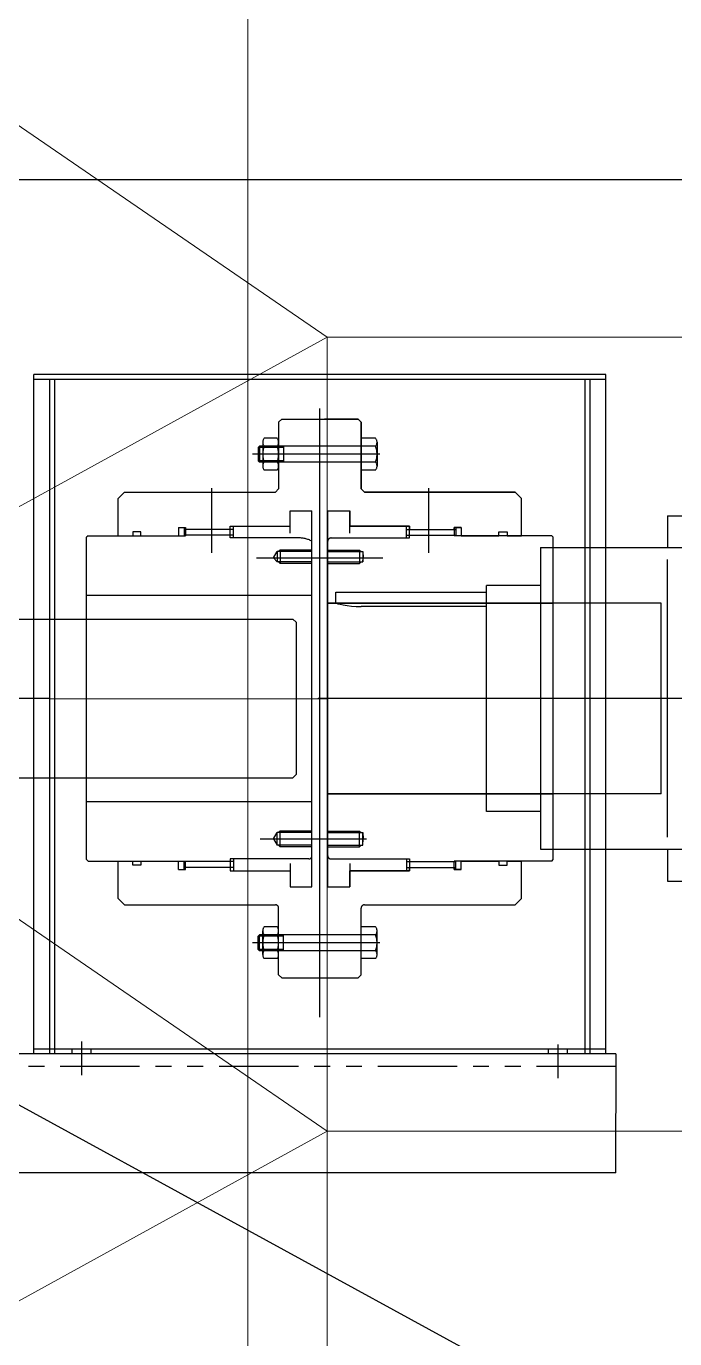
# Model space of a CAD drawing. Header units: inches. Extents: x 0 to 157513, y -28488 to 35640.
# Drawn here: x 22395 to 22804, y 19263 to 20090 of the extents above; entities that cross this region are included whole.
import ezdxf

# ---------------------------------------------------------------- set-up
doc = ezdxf.new("R2010")
doc.units = ezdxf.units.IN
doc.header["$LTSCALE"] = 400
doc.header["$MEASUREMENT"] = 0
for name, pattern in [('CENTER', [2, 1.25, -0.25, 0.25, -0.25]), ('CENTER2', [28.575, 19.05, -3.175, 3.175, -3.175]), ('PHANTOM', [2.5, 1.25, -0.25, 0.25, -0.25, 0.25, -0.25])]:
    doc.linetypes.add(name, pattern=pattern)
doc.layers.add('BF', color=8, linetype='PHANTOM')
doc.layers.add('DIM', color=1, linetype='Continuous')
doc.layers.add('R-CENTER', color=1, linetype='CENTER2', lineweight=5)

# ---------------------------------------------------------------- blocks, each defined once
blk = doc.blocks.new('611bf4strgesv')
at = {"layer": 'BF', "linetype": 'CENTER', "lineweight": 9, "ltscale": 10}
for p, q in [((-11860.58, 30602.62, 405.39), (-9260.58, 28817.62, 405.39)), ((-11860.55, 30102.59, 405.39), (-9260.58, 28317.59, 405.39)), ((-9260.58, 28817.62, 405.39), (-11860.58, 27387.62, 405.39)), ((-8310.57, 28817.62, 405.39), (-9260.6, 28817.62, 405.39)), ((-9260.58, 27817.62, 405.39), (-9260.58, 28817.62, 405.39)), ((-9260.58, 28317.59, 405.39), (-11860.55, 26887.59, 405.39)), ((-8310.57, 28317.59, 405.39), (-9260.6, 28317.59, 405.39))]:
    blk.add_line(p, q, dxfattribs=at)
at = {"layer": 'BF', "ltscale": 10}
blk.add_line((-11710.19, 29567.62, 401.28), (-8510.19, 27817.62, 401.28), dxfattribs=at)
at = {"layer": 'BF'}
for p, q in [((-9445.28, 28366.35, 7306.83), (-9445.28, 28794.28, 7306.83)), ((-9084.98, 28794.28, 7306.83), (-9445.28, 28794.28, 7306.83)), ((-9435.28, 28366.35, 7306.83), (-9435.28, 28791.13, 7306.83)), ((-9432.13, 28366.35, 7306.83), (-9432.13, 28791.13, 7306.83)), ((-9084.98, 28366.35, 7306.83), (-9084.98, 28794.28, 7306.83)), ((-9459.08, 28640.13, 7306.83), (-9282.13, 28640.13, 7306.83)), ((-9282.13, 28640.13, 7306.83), (-9280.13, 28638.13, 7306.83)), ((-9280.13, 28638.13, 7306.83), (-9280.13, 28542.13, 7306.83)), ((-9435.5, 28590.13, 7306.83), (-9260.13, 28589.88, 7306.83)), ((-9459.08, 28540.13, 7306.83), (-9282.13, 28540.13, 7306.83)), ((-9280.13, 28542.13, 7306.83), (-9282.13, 28540.13, 7306.83)), ((-9415.13, 28352.75, 7306.83), (-9415.13, 28374.09, 7306.83)), ((-9078.66, 28366.35, 7167.3), (-9592.23, 28366.35, 7306.83)), ((-9445.28, 28369.5, 7306.83), (-9084.98, 28369.5, 7306.83)), ((-9421.13, 28366.35, 7306.83), (-9421.13, 28369.5, 7306.83)), ((-9409.13, 28366.35, 7306.83), (-9409.13, 28369.5, 7306.83)), ((-9115.13, 28350.9, 7306.83), (-9115.13, 28372.24, 7306.83)), ((-9078.67, 28366.35, 7168.37), (-9078.99, 28291.35, 7167.41)), ((-9078.66, 28291.35, 7167.3), (-9592.23, 28291.35, 7306.83))]:
    blk.add_line(p, q, dxfattribs=at)
at = {"layer": 'BF', "ltscale": 12}
for p, q in [((-9084.98, 28791.13, 7306.83), (-9445.28, 28791.13, 7306.83)), ((-9098.13, 28366.35, 7306.83), (-9098.13, 28791.13, 7306.83)), ((-9094.98, 28366.35, 7306.83), (-9094.98, 28791.13, 7306.83)), ((-9121.13, 28366.35, 7306.83), (-9121.13, 28369.5, 7306.83)), ((-9109.13, 28366.35, 7306.83), (-9109.13, 28369.5, 7306.83))]:
    blk.add_line(p, q, dxfattribs=at)
at = {"layer": 'BF', "linetype": 'CENTER'}
for p, q in [((-9265.13, 28389.37, 7306.83), (-9265.13, 28772.7, 7306.83)), ((-9305.11, 28678.63, 7306.83), (-9225.46, 28678.63, 7306.83)), ((-9435.5, 28590.13, 7306.83), (-9683.28, 28590.13, 7306.83)), ((-9266.48, 28590.13, 7306.83), (-9263.78, 28590.13, 7306.83)), ((-9302.76, 28501.63, 7306.83), (-9235.79, 28501.63, 7306.83))]:
    blk.add_line(p, q, dxfattribs=at)
at = {"layer": 'BF', "linetype": 'PHANTOM'}
for p, q in [((-9289.13, 28766.13, 7306.83), (-9291.13, 28764.13, 7306.83)), ((-9291.13, 28764.13, 7306.83), (-9291.13, 28722.13, 7306.83)), ((-9289.13, 28766.13, 7306.83), (-9241.13, 28766.13, 7306.83)), ((-9241.13, 28766.13, 7306.83), (-9262.13, 28766.13, 7306.83)), ((-9239.13, 28764.13, 7306.83), (-9241.13, 28766.13, 7306.83)), ((-9241.13, 28766.13, 7306.83), (-9239.13, 28764.13, 7306.83)), ((-9239.13, 28722.13, 7306.83), (-9239.13, 28764.13, 7306.83)), ((-9239.13, 28764.13, 7306.83), (-9239.13, 28722.13, 7306.83)), ((-9292.05, 28754.01, 7306.83), (-9300.21, 28754.01, 7306.83)), ((-9230.05, 28754.01, 7306.83), (-9239.13, 28754.01, 7306.83)), ((-9239.13, 28754.01, 7306.83), (-9239.13, 28734.01, 7306.83)), ((-9303.17, 28749.01, 7306.83), (-9303.93, 28748.24, 7306.83)), ((-9303.93, 28748.24, 7306.83), (-9303.93, 28739.77, 7306.83)), ((-9288.1, 28748.24, 7306.83), (-9303.93, 28748.24, 7306.83)), ((-9239.13, 28749.01, 7306.83), (-9303.17, 28749.01, 7306.83)), ((-9303.17, 28749.01, 7306.83), (-9303.17, 28739.01, 7306.83)), ((-9301.13, 28751.51, 7306.83), (-9301.13, 28736.51, 7306.83)), ((-9292.05, 28749.01, 7306.83), (-9300.21, 28749.01, 7306.83)), ((-9291.13, 28751.51, 7306.83), (-9291.13, 28736.51, 7306.83)), ((-9288.1, 28749.01, 7306.83), (-9288.1, 28739.01, 7306.83)), ((-9230.05, 28749.01, 7306.83), (-9239.13, 28749.01, 7306.83)), ((-9229.13, 28751.51, 7306.83), (-9229.13, 28736.51, 7306.83)), ((-9303.93, 28739.77, 7306.83), (-9303.17, 28739.01, 7306.83)), ((-9288.1, 28739.77, 7306.83), (-9303.93, 28739.77, 7306.83)), ((-9239.13, 28739.01, 7306.83), (-9303.17, 28739.01, 7306.83)), ((-9292.05, 28739.01, 7306.83), (-9300.21, 28739.01, 7306.83)), ((-9230.05, 28739.01, 7306.83), (-9239.13, 28739.01, 7306.83)), ((-9292.05, 28734.01, 7306.83), (-9300.21, 28734.01, 7306.83)), ((-9230.05, 28734.01, 7306.83), (-9239.13, 28734.01, 7306.83)), ((-9333.48, 28722.55, 7306.83), (-9333.48, 28681.77, 7306.83)), ((-9291.13, 28722.13, 7306.83), (-9293.13, 28720.13, 7306.83)), ((-9237.13, 28720.13, 7306.83), (-9239.13, 28722.13, 7306.83)), ((-9239.13, 28722.13, 7306.83), (-9237.13, 28720.13, 7306.83)), ((-9196.78, 28722.55, 7306.83), (-9196.78, 28681.77, 7306.83)), ((-9388.13, 28720.13, 7306.83), (-9392.13, 28716.13, 7306.83)), ((-9392.13, 28692.63, 7306.83), (-9392.13, 28716.13, 7306.83)), ((-9388.13, 28720.13, 7306.83), (-9293.13, 28720.13, 7306.83)), ((-9142.13, 28720.13, 7306.83), (-9237.13, 28720.13, 7306.83)), ((-9237.13, 28720.13, 7306.83), (-9142.13, 28720.13, 7306.83)), ((-9142.13, 28720.13, 7306.83), (-9138.13, 28716.13, 7306.83)), ((-9138.13, 28716.13, 7306.83), (-9142.13, 28720.13, 7306.83)), ((-9138.13, 28692.63, 7306.83), (-9138.13, 28716.13, 7306.83)), ((-9138.13, 28692.63, 7306.83), (-9138.13, 28716.13, 7306.83)), ((-9283.95, 28708.23, 7306.83), (-9270.13, 28708.23, 7306.83)), ((-9283.95, 28694.16, 7306.83), (-9283.95, 28708.23, 7306.83)), ((-9270.13, 28471.53, 7306.83), (-9270.13, 28708.23, 7306.83)), ((-9260.13, 28708.23, 7306.83), (-9246.31, 28708.23, 7306.83)), ((-9260.13, 28708.23, 7306.83), (-9246.31, 28708.23, 7306.83)), ((-9260.13, 28471.53, 7306.83), (-9260.13, 28708.23, 7306.83)), ((-9260.13, 28708.23, 7306.83), (-9260.13, 28708.23, 7306.83)), ((-9246.31, 28694.16, 7306.83), (-9246.31, 28708.23, 7306.83)), ((-9246.31, 28708.23, 7306.83), (-9246.31, 28698.69, 7306.83)), ((-9354.14, 28697.78, 7306.83), (-9349.69, 28697.78, 7306.83)), ((-9354.14, 28697.78, 7306.83), (-9354.14, 28692.63, 7306.83)), ((-9350.69, 28697.78, 7306.83), (-9350.69, 28692.63, 7306.83)), ((-9319.64, 28696.6, 7306.83), (-9350.69, 28696.6, 7306.83)), ((-9349.69, 28697.78, 7306.83), (-9349.69, 28692.63, 7306.83)), ((-9321.6, 28698.69, 7306.83), (-9283.95, 28698.69, 7306.83)), ((-9321.6, 28691.23, 7306.83), (-9321.6, 28698.69, 7306.83)), ((-9319.64, 28691.23, 7306.83), (-9319.64, 28698.69, 7306.83)), ((-9208.66, 28698.69, 7306.83), (-9246.31, 28698.69, 7306.83)), ((-9246.31, 28698.69, 7306.83), (-9208.66, 28698.69, 7306.83)), ((-9210.62, 28691.23, 7306.83), (-9210.62, 28698.69, 7306.83)), ((-9210.62, 28696.6, 7306.83), (-9179.56, 28696.6, 7306.83)), ((-9208.66, 28691.23, 7306.83), (-9208.66, 28698.69, 7306.83)), ((-9208.66, 28698.69, 7306.83), (-9208.66, 28696.6, 7306.83)), ((-9208.66, 28696.6, 7306.83), (-9180.56, 28696.6, 7306.83)), ((-9176.12, 28697.78, 7306.83), (-9180.56, 28697.78, 7306.83)), ((-9180.56, 28697.78, 7306.83), (-9180.56, 28692.63, 7306.83)), ((-9180.56, 28696.6, 7306.83), (-9180.56, 28697.78, 7306.83)), ((-9180.56, 28697.78, 7306.83), (-9176.12, 28697.78, 7306.83)), ((-9179.56, 28697.78, 7306.83), (-9179.56, 28692.63, 7306.83)), ((-9176.12, 28697.78, 7306.83), (-9176.12, 28692.63, 7306.83)), ((-9176.12, 28697.78, 7306.83), (-9176.12, 28692.63, 7306.83)), ((-9411.13, 28692.63, 7306.83), (-9412.13, 28691.63, 7306.83)), ((-9412.13, 28488.63, 7306.83), (-9412.13, 28691.63, 7306.83)), ((-9411.13, 28692.63, 7306.83), (-9349.69, 28692.63, 7306.83)), ((-9377.92, 28695.13, 7306.83), (-9383.04, 28695.13, 7306.83)), ((-9383.04, 28695.13, 7306.83), (-9383.04, 28692.63, 7306.83)), ((-9377.92, 28692.63, 7306.83), (-9377.92, 28695.13, 7306.83)), ((-9319.64, 28692.9, 7306.83), (-9350.69, 28692.9, 7306.83)), ((-9279.13, 28691.23, 7306.83), (-9321.6, 28691.23, 7306.83)), ((-9258.13, 28691.23, 7306.83), (-9208.66, 28691.23, 7306.83)), ((-9210.62, 28692.9, 7306.83), (-9179.56, 28692.9, 7306.83)), ((-9119.13, 28692.63, 7306.83), (-9180.56, 28692.63, 7306.83)), ((-9176.12, 28692.63, 7306.83), (-9152.34, 28692.63, 7306.83)), ((-9152.34, 28695.13, 7306.83), (-9147.21, 28695.13, 7306.83)), ((-9152.34, 28692.63, 7306.83), (-9152.34, 28695.13, 7306.83)), ((-9152.34, 28692.63, 7306.83), (-9152.34, 28695.13, 7306.83)), ((-9152.34, 28695.13, 7306.83), (-9147.21, 28695.13, 7306.83)), ((-9147.21, 28695.13, 7306.83), (-9147.21, 28692.63, 7306.83)), ((-9147.21, 28695.13, 7306.83), (-9147.21, 28692.63, 7306.83)), ((-9147.21, 28692.63, 7306.83), (-9138.13, 28692.63, 7306.83)), ((-9119.13, 28692.63, 7306.83), (-9118.13, 28691.63, 7306.83)), ((-9118.13, 28488.63, 7306.83), (-9118.13, 28691.63, 7306.83)), ((-9294.44, 28678.63, 7306.83), (-9292.13, 28682.63, 7306.83)), ((-9270.13, 28682.63, 7306.83), (-9292.13, 28682.63, 7306.83)), ((-9292.13, 28682.63, 7306.83), (-9292.13, 28676.13, 7306.83)), ((-9290.13, 28683.63, 7306.83), (-9291.13, 28682.63, 7306.83)), ((-9270.13, 28683.63, 7306.83), (-9290.13, 28683.63, 7306.83)), ((-9290.13, 28683.63, 7306.83), (-9290.13, 28675.13, 7306.83)), ((-9260.13, 28683.63, 7306.83), (-9240.13, 28683.63, 7306.83)), ((-9260.13, 28682.63, 7306.83), (-9238.13, 28682.63, 7306.83)), ((-9240.13, 28683.63, 7306.83), (-9239.13, 28682.63, 7306.83)), ((-9240.13, 28683.63, 7306.83), (-9240.13, 28675.13, 7306.83)), ((-9238.13, 28682.63, 7306.83), (-9237.82, 28678.63, 7306.83)), ((-9238.13, 28682.63, 7306.83), (-9238.13, 28676.13, 7306.83)), ((-9294.44, 28678.63, 7306.83), (-9292.13, 28676.13, 7306.83)), ((-9270.13, 28676.13, 7306.83), (-9292.13, 28676.13, 7306.83)), ((-9290.13, 28675.13, 7306.83), (-9291.13, 28676.13, 7306.83)), ((-9270.13, 28675.13, 7306.83), (-9290.13, 28675.13, 7306.83)), ((-9262.79, 28678.63, 7306.83), (-9235.79, 28678.63, 7306.83)), ((-9260.13, 28676.13, 7306.83), (-9238.13, 28676.13, 7306.83)), ((-9260.13, 28675.13, 7306.83), (-9240.13, 28675.13, 7306.83)), ((-9240.13, 28675.13, 7306.83), (-9239.13, 28676.13, 7306.83)), ((-9238.13, 28676.13, 7306.83), (-9237.82, 28678.63, 7306.83)), ((-9412.13, 28655.13, 7306.83), (-9270.13, 28655.13, 7306.83)), ((-9260.13, 28650.13, 7306.83), (-9118.13, 28650.13, 7306.83)), ((-9412.13, 28525.13, 7306.83), (-9270.13, 28525.13, 7306.83)), ((-9260.13, 28530.13, 7306.83), (-9118.13, 28530.13, 7306.83)), ((-9290.13, 28506.63, 7306.83), (-9291.13, 28505.63, 7306.83)), ((-9270.13, 28506.63, 7306.83), (-9290.13, 28506.63, 7306.83)), ((-9290.13, 28496.63, 7306.83), (-9290.13, 28506.63, 7306.83)), ((-9260.13, 28506.63, 7306.83), (-9240.13, 28506.63, 7306.83)), ((-9240.13, 28496.63, 7306.83), (-9240.13, 28506.63, 7306.83)), ((-9240.13, 28506.63, 7306.83), (-9239.13, 28505.63, 7306.83)), ((-9294.44, 28501.63, 7306.83), (-9292.13, 28505.63, 7306.83)), ((-9294.44, 28501.63, 7306.83), (-9292.13, 28497.63, 7306.83)), ((-9270.13, 28505.63, 7306.83), (-9292.13, 28505.63, 7306.83)), ((-9292.13, 28497.63, 7306.83), (-9292.13, 28505.63, 7306.83)), ((-9270.13, 28497.63, 7306.83), (-9292.13, 28497.63, 7306.83)), ((-9290.13, 28496.63, 7306.83), (-9291.13, 28497.63, 7306.83)), ((-9260.13, 28505.63, 7306.83), (-9238.13, 28505.63, 7306.83)), ((-9260.13, 28497.63, 7306.83), (-9238.13, 28497.63, 7306.83)), ((-9240.13, 28496.63, 7306.83), (-9239.13, 28497.63, 7306.83)), ((-9238.13, 28505.63, 7306.83), (-9237.82, 28501.63, 7306.83)), ((-9238.13, 28497.63, 7306.83), (-9238.13, 28505.63, 7306.83)), ((-9238.13, 28497.63, 7306.83), (-9237.82, 28501.63, 7306.83)), ((-9270.13, 28496.63, 7306.83), (-9290.13, 28496.63, 7306.83)), ((-9260.13, 28496.63, 7306.83), (-9240.13, 28496.63, 7306.83)), ((-9411.13, 28487.63, 7306.83), (-9412.13, 28488.63, 7306.83)), ((-9411.13, 28487.63, 7306.83), (-9349.69, 28487.63, 7306.83)), ((-9392.13, 28464.13, 7306.83), (-9392.13, 28487.63, 7306.83)), ((-9383.04, 28485.13, 7306.83), (-9383.04, 28487.63, 7306.83)), ((-9377.92, 28485.13, 7306.83), (-9383.04, 28485.13, 7306.83)), ((-9377.92, 28487.63, 7306.83), (-9377.92, 28485.13, 7306.83)), ((-9354.14, 28482.49, 7306.83), (-9354.14, 28487.63, 7306.83)), ((-9354.14, 28482.49, 7306.83), (-9349.69, 28482.49, 7306.83)), ((-9350.69, 28482.49, 7306.83), (-9350.69, 28487.63, 7306.83)), ((-9319.64, 28487.37, 7306.83), (-9350.69, 28487.37, 7306.83)), ((-9319.64, 28483.67, 7306.83), (-9350.69, 28483.67, 7306.83)), ((-9349.69, 28482.49, 7306.83), (-9349.69, 28487.63, 7306.83)), ((-9272.13, 28489.03, 7306.83), (-9321.6, 28489.03, 7306.83)), ((-9321.6, 28489.03, 7306.83), (-9321.6, 28481.58, 7306.83)), ((-9321.6, 28481.58, 7306.83), (-9283.95, 28481.58, 7306.83)), ((-9319.64, 28489.03, 7306.83), (-9319.64, 28481.58, 7306.83)), ((-9283.95, 28486.11, 7306.83), (-9283.95, 28471.53, 7306.83)), ((-9258.13, 28489.03, 7306.83), (-9208.66, 28489.03, 7306.83)), ((-9246.31, 28486.11, 7306.83), (-9246.31, 28471.53, 7306.83)), ((-9246.31, 28481.58, 7306.83), (-9208.66, 28481.58, 7306.83)), ((-9208.66, 28481.58, 7306.83), (-9246.31, 28481.58, 7306.83)), ((-9246.31, 28471.53, 7306.83), (-9246.31, 28481.58, 7306.83)), ((-9210.62, 28489.03, 7306.83), (-9210.62, 28481.58, 7306.83)), ((-9210.62, 28487.37, 7306.83), (-9179.56, 28487.37, 7306.83)), ((-9210.62, 28483.67, 7306.83), (-9179.56, 28483.67, 7306.83)), ((-9208.66, 28489.03, 7306.83), (-9208.66, 28481.58, 7306.83)), ((-9208.66, 28481.58, 7306.83), (-9208.66, 28483.67, 7306.83)), ((-9208.66, 28483.67, 7306.83), (-9180.56, 28483.67, 7306.83)), ((-9119.13, 28487.63, 7306.83), (-9180.56, 28487.63, 7306.83)), ((-9180.56, 28482.49, 7306.83), (-9180.56, 28487.63, 7306.83)), ((-9180.56, 28483.67, 7306.83), (-9180.56, 28482.49, 7306.83)), ((-9180.56, 28482.49, 7306.83), (-9176.12, 28482.49, 7306.83)), ((-9176.12, 28482.49, 7306.83), (-9180.56, 28482.49, 7306.83)), ((-9179.56, 28482.49, 7306.83), (-9179.56, 28487.63, 7306.83)), ((-9176.12, 28487.63, 7306.83), (-9152.34, 28487.63, 7306.83)), ((-9176.12, 28482.49, 7306.83), (-9176.12, 28487.63, 7306.83)), ((-9176.12, 28482.49, 7306.83), (-9176.12, 28487.63, 7306.83)), ((-9152.34, 28487.63, 7306.83), (-9152.34, 28485.13, 7306.83)), ((-9152.34, 28487.63, 7306.83), (-9152.34, 28485.13, 7306.83)), ((-9152.34, 28485.13, 7306.83), (-9147.21, 28485.13, 7306.83)), ((-9152.34, 28485.13, 7306.83), (-9147.21, 28485.13, 7306.83)), ((-9147.21, 28487.63, 7306.83), (-9138.13, 28487.63, 7306.83)), ((-9147.21, 28485.13, 7306.83), (-9147.21, 28487.63, 7306.83)), ((-9147.21, 28485.13, 7306.83), (-9147.21, 28487.63, 7306.83)), ((-9138.13, 28464.13, 7306.83), (-9138.13, 28487.63, 7306.83)), ((-9119.13, 28487.63, 7306.83), (-9118.13, 28488.63, 7306.83)), ((-9283.95, 28471.53, 7306.83), (-9270.13, 28471.53, 7306.83)), ((-9260.13, 28471.53, 7306.83), (-9246.31, 28471.53, 7306.83)), ((-9260.13, 28471.53, 7306.83), (-9246.31, 28471.53, 7306.83)), ((-9388.13, 28460.13, 7306.83), (-9392.13, 28464.13, 7306.83)), ((-9388.13, 28460.13, 7306.83), (-9293.13, 28460.13, 7306.83)), ((-9291.13, 28416.13, 7306.83), (-9291.13, 28458.13, 7306.83)), ((-9239.13, 28416.13, 7306.83), (-9239.13, 28458.13, 7306.83)), ((-9237.13, 28460.13, 7306.83), (-9142.13, 28460.13, 7306.83)), ((-9142.13, 28460.13, 7306.83), (-9138.13, 28464.13, 7306.83)), ((-9303.93, 28440.5, 7306.83), (-9303.17, 28441.26, 7306.83)), ((-9303.93, 28432.02, 7306.83), (-9303.93, 28440.5, 7306.83)), ((-9288.1, 28440.5, 7306.83), (-9303.93, 28440.5, 7306.83)), ((-9239.13, 28441.26, 7306.83), (-9303.17, 28441.26, 7306.83)), ((-9303.17, 28431.26, 7306.83), (-9303.17, 28441.26, 7306.83)), ((-9301.13, 28428.76, 7306.83), (-9301.13, 28443.76, 7306.83)), ((-9292.05, 28446.26, 7306.83), (-9300.21, 28446.26, 7306.83)), ((-9292.05, 28441.26, 7306.83), (-9300.21, 28441.26, 7306.83)), ((-9291.13, 28428.76, 7306.83), (-9291.13, 28443.76, 7306.83)), ((-9288.1, 28431.26, 7306.83), (-9288.1, 28441.26, 7306.83)), ((-9230.05, 28446.26, 7306.83), (-9239.13, 28446.26, 7306.83)), ((-9239.13, 28426.26, 7306.83), (-9239.13, 28446.26, 7306.83)), ((-9230.05, 28441.26, 7306.83), (-9239.13, 28441.26, 7306.83)), ((-9229.13, 28428.76, 7306.83), (-9229.13, 28443.76, 7306.83)), ((-9303.17, 28431.26, 7306.83), (-9303.93, 28432.02, 7306.83)), ((-9288.1, 28432.02, 7306.83), (-9303.93, 28432.02, 7306.83)), ((-9239.13, 28431.26, 7306.83), (-9303.17, 28431.26, 7306.83)), ((-9292.05, 28431.26, 7306.83), (-9300.21, 28431.26, 7306.83)), ((-9292.05, 28426.26, 7306.83), (-9300.21, 28426.26, 7306.83)), ((-9230.05, 28431.26, 7306.83), (-9239.13, 28431.26, 7306.83)), ((-9230.05, 28426.26, 7306.83), (-9239.13, 28426.26, 7306.83)), ((-9289.13, 28414.13, 7306.83), (-9291.13, 28416.13, 7306.83)), ((-9241.13, 28414.13, 7306.83), (-9239.13, 28416.13, 7306.83)), ((-9289.13, 28414.13, 7306.83), (-9241.13, 28414.13, 7306.83))]:
    blk.add_line(p, q, dxfattribs=at)
at = {"layer": 'BF', "ltscale": 0.5}
for p, q in [((-9227.35, 28744.01, 7306.83), (-9307.67, 28744.01, 7306.83)), ((-9227.35, 28436.26, 7306.83), (-9307.67, 28436.26, 7306.83))]:
    blk.add_line(p, q, dxfattribs=at)
at = {"layer": 'BF', "linetype": 'Continuous'}
for p, q in [((-9046.13, 28705.13, 7306.83), (-9046.13, 28685.13, 7306.83)), ((-9046.13, 28705.13, 7306.83), (-9036.13, 28705.13, 7306.83)), ((-9126.13, 28685.13, 7306.83), (-9126.13, 28495.13, 7306.83)), ((-9126.13, 28685.13, 7306.83), (-8953.93, 28685.13, 7306.83)), ((-9046.13, 28502.69, 7306.83), (-9046.13, 28677.58, 7306.83)), ((-9255.13, 28650.13, 7306.83), (-9255.13, 28657.13, 7306.83)), ((-9255.13, 28657.13, 7306.83), (-9160.13, 28657.13, 7306.83)), ((-9160.13, 28518.88, 7306.83), (-9160.13, 28661.38, 7306.83)), ((-9126.13, 28661.38, 7306.83), (-9160.13, 28661.38, 7306.83)), ((-9260.13, 28530.13, 7306.83), (-9260.13, 28650.13, 7306.83)), ((-9050.13, 28650.13, 7306.83), (-9260.13, 28650.13, 7306.83)), ((-9255.13, 28650.13, 7306.83), (-9254.82, 28650.05, 7306.83)), ((-9254.82, 28650.05, 7306.83), (-9253.9, 28649.82, 7306.83)), ((-9253.9, 28649.82, 7306.83), (-9252.42, 28649.47, 7306.83)), ((-9252.42, 28649.47, 7306.83), (-9250.43, 28649.05, 7306.83)), ((-9250.43, 28649.05, 7306.83), (-9248.02, 28648.64, 7306.83)), ((-9248.02, 28648.64, 7306.83), (-9245.26, 28648.28, 7306.83)), ((-9245.26, 28648.28, 7306.83), (-9242.25, 28648.04, 7306.83)), ((-9242.25, 28648.04, 7306.83), (-9239.13, 28647.96, 7306.83)), ((-9160.13, 28647.96, 7306.83), (-9239.13, 28647.96, 7306.83)), ((-9050.13, 28530.13, 7306.83), (-9050.13, 28650.13, 7306.83)), ((-9050.13, 28530.13, 7306.83), (-9260.13, 28530.13, 7306.83)), ((-9126.13, 28518.88, 7306.83), (-9160.13, 28518.88, 7306.83)), ((-9126.13, 28495.13, 7306.83), (-8953.93, 28495.13, 7306.83)), ((-9046.13, 28495.14, 7306.83), (-9046.13, 28475.13, 7306.83)), ((-9046.13, 28475.13, 7306.83), (-9036.13, 28475.13, 7306.83))]:
    blk.add_line(p, q, dxfattribs=at)
at = {"layer": 'BF', "ltscale": 100}
blk.add_line((-8426.22, 28590.13, 7306.83), (-9266.28, 28590.13, 7306.83), dxfattribs=at)
at = {"layer": 'BF', "ltscale": 0.1}
blk.add_line((-9078.66, 28358.35, 7167.3), (-9592.23, 28358.35, 7306.83), dxfattribs=at)
at = {"layer": 'BF', "linetype": 'PHANTOM'}
for centre, radius, start, end in [((-9297.28, 28751.51, 7306.83), 3.85, 139.45948, 220.54052), ((-9294.98, 28751.51, 7306.83), 3.85, 319.45948, 40.54052), ((-9232.98, 28751.51, 7306.83), 3.85, 319.45948, 40.54052), ((-9287.13, 28744.01, 7306.83), 14, 159.07517, 200.92483), ((-9305.13, 28744.01, 7306.83), 14, 339.07517, 20.92483), ((-9243.13, 28744.01, 7306.83), 14, 339.07517, 20.92483), ((-9297.28, 28736.51, 7306.83), 3.85, 139.45948, 220.54052), ((-9294.98, 28736.51, 7306.83), 3.85, 319.45948, 40.54052), ((-9232.98, 28736.51, 7306.83), 3.85, 319.45948, 40.54052), ((-9278.5, 28672.81, 7306.83), 18.43, 62.98711, 91.95528), ((-9258.13, 28689.23, 7306.83), 2, 90, 180), ((-9272.13, 28491.03, 7306.83), 2, 270, 0), ((-9258.13, 28491.03, 7306.83), 2, 180, 270), ((-9293.13, 28458.13, 7306.83), 2, 0, 90), ((-9237.13, 28458.13, 7306.83), 2, 90, 180), ((-9297.28, 28443.76, 7306.83), 3.85, 139.45948, 220.54052), ((-9287.13, 28436.26, 7306.83), 14, 159.07517, 200.92483), ((-9294.98, 28443.76, 7306.83), 3.85, 319.45948, 40.54052), ((-9305.13, 28436.26, 7306.83), 14, 339.07517, 20.92483), ((-9232.98, 28443.76, 7306.83), 3.85, 319.45948, 40.54052), ((-9243.13, 28436.26, 7306.83), 14, 339.07517, 20.92483), ((-9297.28, 28428.76, 7306.83), 3.85, 139.45948, 220.54052), ((-9294.98, 28428.76, 7306.83), 3.85, 319.45948, 40.54052), ((-9232.98, 28428.76, 7306.83), 3.85, 319.45948, 40.54052)]:
    blk.add_arc(centre, radius, start, end, dxfattribs=at)

msp = doc.modelspace()

# ---------------------------------------------------------------- linework, layer by layer
at = {"layer": 'DIM'}
msp.add_line((22153.33, 19993.5, 6934.47), (25857.23, 19993.5, 6934.47), dxfattribs=at)
at = {"layer": 'R-CENTER', "linetype": 'CENTER', "ltscale": 20}
msp.add_line((22534.68, 14963.64, -6762.71), (22534.68, 22373.24, -6763.98), dxfattribs=at)

# ---------------------------------------------------------------- block references
msp.add_blockref('611bf4strgesv', (31845.3, -8923.42, -372.37))

doc.saveas('drawing.dxf')
